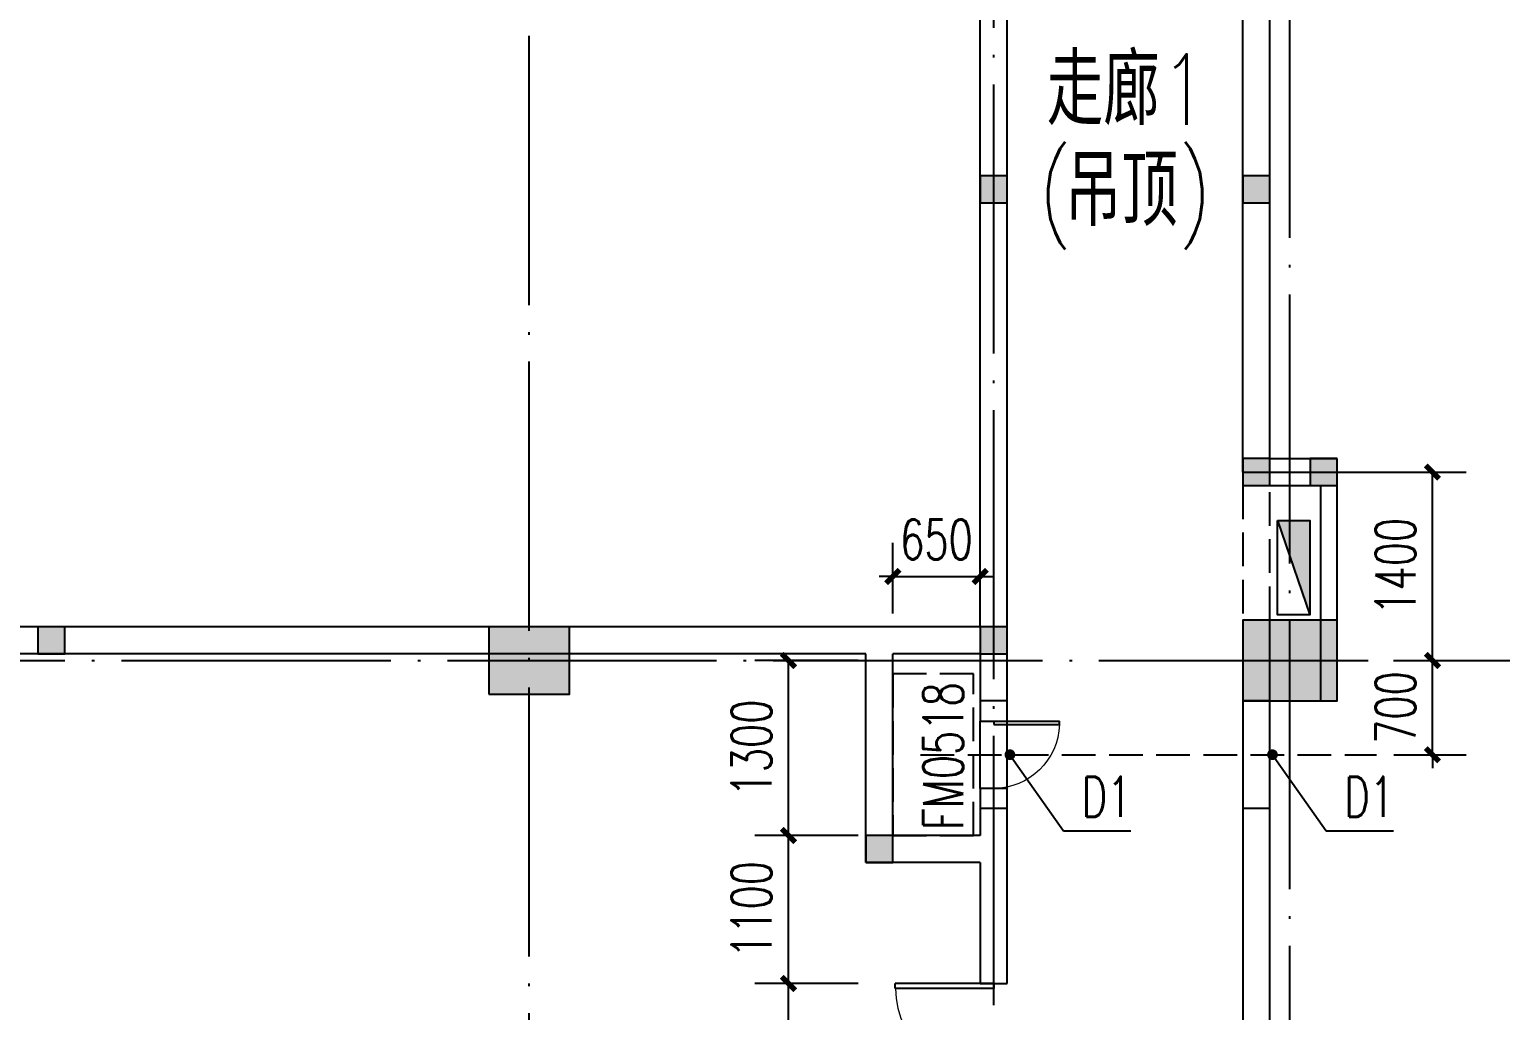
# Model space of a CAD drawing. Extents: x -59142 to 322364, y -122476 to 91021.
# Drawn here: x 29256 to 40183, y 57771 to 65060 of the extents above; entities that cross this region are included whole.
import ezdxf

# ---------------------------------------------------------------- set-up
doc = ezdxf.new("R2010")
doc.units = 0
doc.header["$LTSCALE"] = 1000
doc.header["$MEASUREMENT"] = 0
doc.linetypes.add('DASH', pattern=[0.35, 0.25, -0.1])
doc.linetypes.add('DOTE', pattern=[2.42, 2, -0.2, 0.02, -0.2])
for name, color, linetype in [('CENTRE LINE', 1, 'DOTE'), ('COLUMN', 255, 'Continuous'), ('DOTE', 1, 'DOTE'), ('EQUIPMENT', 171, 'Continuous'), ('HOLE', 6, 'Continuous'), ('PUB_DIM', 3, 'Continuous'), ('PUB_HATCH', 255, 'Continuous'), ('PUB_TEXT', 7, 'Continuous'), ('TEXT', 62, 'Continuous'), ('WALL', 255, 'Continuous'), ('WINDOW', 4, 'Continuous'), ('WINDOW_TEXT', 7, 'Continuous')]:
    doc.layers.add(name, color=color, linetype=linetype)
doc.styles.add('_TCH_DIM', font='SIMPLEX', dxfattribs={"bigfont": 'GBCBIG'})
doc.styles.add('_TCH_DIM_T3', font='SIMPLEX', dxfattribs={"width": 0.705882, "bigfont": 'GBCBIG'})
doc.styles.add('_TCH_WINDOW', font='SIMPLEX', dxfattribs={"bigfont": 'GBCBIG'})
doc.styles.add('HZTXT', font='geditxt.shx', dxfattribs={"width": 0.8, "bigfont": 'hztxt1.shx'})
doc.styles.get("Standard").update_dxf_attribs({"font": 'gbenor.shx', "bigfont": 'gbcbig.shx'})
doc.dimstyles.new('_TCH_ARCH&&100', dxfattribs={"dimtxt": 297.5, "dimasz": 100, "dimexe": 250, "dimexo": 300, "dimgap": 126.25, "dimtad": 1, "dimdec": 0, "dimzin": 0, "dimdsep": 46, "dimtxsty": '_TCH_DIM_T3', "dimblk": 'ARCHTICK', "dimcen": 0.09, "dimazin": 2, "dimtfac": 1, "dimtdec": 0, "dimtix": 1, "dimtmove": 2, "dimatfit": 3, "dimfxl": 1, "dimtolj": 1, "dimtzin": 0, "dimarcsym": 0})
doc.dimstyles.get("Standard").update_dxf_attribs({"dimscale": 100, "dimtxt": 3.5, "dimasz": 1, "dimexe": 2.5, "dimexo": 3, "dimgap": 1.5, "dimtad": 1, "dimdec": 0, "dimzin": 0, "dimdsep": 46, "dimtxsty": 'Standard', "dimblk": 'ARCHTICK', "dimcen": 0.09, "dimadec": 0, "dimazin": 0, "dimtfac": 1, "dimtdec": 0, "dimtix": 1, "dimtmove": 2, "dimatfit": 3, "dimfxl": 1, "dimtolj": 1, "dimtzin": 0, "dimarcsym": 0})

# ---------------------------------------------------------------- blocks, each defined once
blk = doc.blocks.new('_FZH')
blk.add_lwpolyline([(-0.5, -0.5), (0.5, -0.5), (0.5, 0.5), (-0.5, 0.5)], close=True)
at = {"layer": 'PUB_HATCH'}
blk.add_solid([(-0.5, -0.5), (0.5, -0.5), (-0.5, 0.5), (0.5, 0.5)], dxfattribs=at)
blk = doc.blocks.new('DSADa')
at = {"layer": 'COLUMN', "xscale": 600.0000000000146, "yscale": 500, "zscale": 500}
blk.add_blockref('_FZH', (7100, -21000), dxfattribs=at)
at = {"layer": 'COLUMN', "xscale": 700.0000000001892, "yscale": 599.9984741202788, "zscale": 599.9984741202788, "rotation": 3.632825922247011e-11}
blk.add_blockref('_FZH', (12750, -21000), dxfattribs=at)
blk = doc.blocks.new('trwt')
at = {"layer": 'EQUIPMENT'}
h = blk.add_hatch(color=256, dxfattribs=at)
h.dxf.hatch_style = 1
h.paths.add_polyline_path([(240, 0), (240, 700), (0, 700)])
blk.add_line((0, 700), (240, 0), dxfattribs=at)
blk.add_lwpolyline([(0, 700), (240, 700), (240, 0), (0, 0)], close=True, dxfattribs=at)
blk = doc.blocks.new('_ArchTick')
at = {"color": 0, "linetype": 'ByBlock', "const_width": 0.4}
blk.add_lwpolyline([(-0.5, -0.5), (0.5, 0.5)], dxfattribs=at)
blk = doc.blocks.new('*D103')
at = {"layer": 'Defpoints', "color": 0, "transparency": 16777216}
for p in [(36318, 60996), (35668, 60422), (36318, 60422)]:
    blk.add_point(p, dxfattribs=at)
at = {"layer": 'PUB_DIM', "color": 0, "lineweight": -2, "transparency": 16777216}
for p, q in [((35668, 60722), (35668, 61246)), ((36318, 60722), (36318, 61246)), ((35668, 60996), (35568, 60996)), ((35668, 60996), (36318, 60996)), ((36318, 60996), (36418, 60996))]:
    blk.add_line(p, q, dxfattribs=at)
at = {"layer": 'PUB_DIM', "color": 0, "lineweight": -2, "transparency": 16777216, "xscale": 100, "yscale": 100, "zscale": 100}
blk.add_blockref('_ArchTick', (35668, 60996), dxfattribs=at)
at = {"layer": 'PUB_DIM', "color": 0, "lineweight": -2, "transparency": 16777216, "xscale": 100, "yscale": 100, "zscale": 100, "rotation": 180}
blk.add_blockref('_ArchTick', (36318, 60996), dxfattribs=at)
at = {"layer": 'PUB_DIM', "color": 0, "transparency": 16777216, "insert": (35993, 61271), "char_height": 297.5, "attachment_point": 5, "style": '_TCH_DIM_T3'}
blk.add_mtext('\\A1;650', dxfattribs=at)
blk = doc.blocks.new('*D420')
at = {"layer": 'Defpoints', "color": 0, "transparency": 16777216}
for p in [(39090, 60372), (39677, 60372), (39090, 59672)]:
    blk.add_point(p, dxfattribs=at)
at = {"layer": 'HOLE', "color": 0, "lineweight": -2, "transparency": 16777216}
for p, q in [((39677, 60372), (39677, 60472)), ((39390, 60372), (39927, 60372)), ((39677, 59672), (39677, 60372)), ((39390, 59672), (39927, 59672)), ((39677, 59672), (39677, 59572))]:
    blk.add_line(p, q, dxfattribs=at)
at = {"layer": 'HOLE', "color": 0, "lineweight": -2, "transparency": 16777216, "xscale": 100, "yscale": 100, "zscale": 100}
for p, rotation in [((39677, 60372), 270), ((39677, 59672), 90)]:
    blk.add_blockref('_ArchTick', p, dxfattribs=dict(at, rotation=rotation))
at = {"layer": 'HOLE', "color": 0, "transparency": 16777216, "insert": (39402, 60022), "char_height": 297.5, "attachment_point": 5, "rotation": 90, "style": '_TCH_DIM_T3'}
blk.add_mtext('\\A1;700', dxfattribs=at)
blk = doc.blocks.new('*D925')
at = {"layer": 'Defpoints', "color": 0, "transparency": 16777216}
for p in [(39088, 61772), (39677, 61772), (39088, 60372)]:
    blk.add_point(p, dxfattribs=at)
at = {"layer": 'PUB_DIM', "color": 0, "lineweight": -2, "transparency": 16777216}
for p, q in [((39388, 61772), (39927, 61772)), ((39677, 60372), (39677, 61772)), ((39388, 60372), (39927, 60372))]:
    blk.add_line(p, q, dxfattribs=at)
at = {"layer": 'PUB_DIM', "color": 0, "lineweight": -2, "transparency": 16777216, "xscale": 100, "yscale": 100, "zscale": 100}
for p, rotation in [((39677, 61772), 90), ((39677, 60372), 270)]:
    blk.add_blockref('_ArchTick', p, dxfattribs=dict(at, rotation=rotation))
at = {"layer": 'PUB_DIM', "color": 0, "transparency": 16777216, "insert": (39402, 61072), "char_height": 297.5, "attachment_point": 5, "rotation": 90, "style": '_TCH_DIM_T3'}
blk.add_mtext('\\A1;1400', dxfattribs=at)
blk = doc.blocks.new('*D1366')
at = {"layer": 'Defpoints', "color": 0, "transparency": 16777216}
for p in [(34894, 57972), (35712, 57972), (35712, 56472)]:
    blk.add_point(p, dxfattribs=at)
at = {"layer": 'PUB_DIM', "color": 0, "lineweight": -2, "transparency": 16777216}
for p, q in [((35412, 57972), (34644, 57972)), ((34894, 56472), (34894, 57972)), ((35412, 56472), (34644, 56472))]:
    blk.add_line(p, q, dxfattribs=at)
at = {"layer": 'PUB_DIM', "color": 0, "lineweight": -2, "transparency": 16777216, "xscale": 100, "yscale": 100, "zscale": 100}
for p, rotation in [((34894, 57972), 90), ((34894, 56472), 270)]:
    blk.add_blockref('_ArchTick', p, dxfattribs=dict(at, rotation=rotation))
at = {"layer": 'PUB_DIM', "color": 0, "transparency": 16777216, "insert": (34619, 57222), "char_height": 297.5, "attachment_point": 5, "rotation": 90, "style": '_TCH_DIM_T3'}
blk.add_mtext('\\A1;1500', dxfattribs=at)
blk = doc.blocks.new('*D1367')
at = {"layer": 'Defpoints', "color": 0, "transparency": 16777216}
for p in [(34894, 59072), (35712, 59072), (35712, 57972)]:
    blk.add_point(p, dxfattribs=at)
at = {"layer": 'PUB_DIM', "color": 0, "lineweight": -2, "transparency": 16777216}
for p, q in [((35412, 59072), (34644, 59072)), ((34894, 57972), (34894, 59072)), ((35412, 57972), (34644, 57972))]:
    blk.add_line(p, q, dxfattribs=at)
at = {"layer": 'PUB_DIM', "color": 0, "lineweight": -2, "transparency": 16777216, "xscale": 100, "yscale": 100, "zscale": 100}
for p, rotation in [((34894, 59072), 90), ((34894, 57972), 270)]:
    blk.add_blockref('_ArchTick', p, dxfattribs=dict(at, rotation=rotation))
at = {"layer": 'PUB_DIM', "color": 0, "transparency": 16777216, "insert": (34619, 58522), "char_height": 297.5, "attachment_point": 5, "rotation": 90, "style": '_TCH_DIM_T3'}
blk.add_mtext('\\A1;1100', dxfattribs=at)
blk = doc.blocks.new('*D1368')
at = {"layer": 'Defpoints', "color": 0, "transparency": 16777216}
for p in [(34894, 60372), (35712, 60372), (35712, 59072)]:
    blk.add_point(p, dxfattribs=at)
at = {"layer": 'PUB_DIM', "color": 0, "lineweight": -2, "transparency": 16777216}
for p, q in [((35412, 60372), (34644, 60372)), ((34894, 59072), (34894, 60372)), ((35412, 59072), (34644, 59072))]:
    blk.add_line(p, q, dxfattribs=at)
at = {"layer": 'PUB_DIM', "color": 0, "lineweight": -2, "transparency": 16777216, "xscale": 100, "yscale": 100, "zscale": 100}
for p, rotation in [((34894, 60372), 90), ((34894, 59072), 270)]:
    blk.add_blockref('_ArchTick', p, dxfattribs=dict(at, rotation=rotation))
at = {"layer": 'PUB_DIM', "color": 0, "transparency": 16777216, "insert": (34619, 59722), "char_height": 297.5, "attachment_point": 5, "rotation": 90, "style": '_TCH_DIM_T3'}
blk.add_mtext('\\A1;1300', dxfattribs=at)
blk = doc.blocks.new('$DorLib2D$00000002')
for p, q in [((-0.5, 0), (-0.5, 0.4875)), ((-0.475, 0.4875), (-0.5, 0.4875)), ((-0.475, 0), (-0.475, 0.4875)), ((0.475, 0), (0.475, 0.4875)), ((0.475, 0.4875), (0.5, 0.4875)), ((0.5, 0), (0.5, 0.4875)), ((-0.5, 0), (-0.475, 0)), ((0.5, 0), (0.475, 0))]:
    blk.add_line(p, q)
at = {"lineweight": 13}
for centre, start, end in [((-0.4875, 0), 0, 88.53072), ((0.4875, 0), 91.46928, 180)]:
    blk.add_arc(centre, 0.4875, start, end, dxfattribs=at)
blk = doc.blocks.new('$DorLib2D$00000001')
for p, q in [((0.45, 0.975), (0.5, 0.975)), ((0.45, 0), (0.45, 0.975)), ((0.5, 0), (0.5, 0.975)), ((0.5, 0), (0.45, 0))]:
    blk.add_line(p, q)
at = {"lineweight": 13}
blk.add_arc((0.475, 0), 0.975, 91.4693, 180, dxfattribs=at)
blk = doc.blocks.new('*D1643')
at = {"color": 0, "lineweight": -2, "transparency": 16777216}
for p, q in [((35810, 79116), (34526, 79116)), ((36010, 78672), (35810, 79116)), ((36018, 78672), (36010, 78672))]:
    blk.add_line(p, q, dxfattribs=at)
at = {"layer": 'Defpoints', "color": 0, "transparency": 16777216}
for p in [(35610, 79116), (36318, 78672), (49318, 26622)]:
    blk.add_point(p, dxfattribs=at)
at = {"color": 0, "transparency": 16777216, "insert": (34993, 79441), "char_height": 350, "attachment_point": 5}
blk.add_mtext('\\A1;52050', dxfattribs=at)
blk = doc.blocks.new('*D1644')
at = {"color": 0, "lineweight": -2, "transparency": 16777216}
for p, q in [((36018, 79347), (36018, 80572)), ((36318, 79147), (36018, 79347)), ((36318, 78972), (36318, 79147))]:
    blk.add_line(p, q, dxfattribs=at)
at = {"layer": 'Defpoints', "color": 0, "transparency": 16777216}
for p in [(36018, 79547), (36318, 78672), (49318, 26622)]:
    blk.add_point(p, dxfattribs=at)
at = {"color": 0, "transparency": 16777216, "insert": (35693, 80134), "char_height": 350, "attachment_point": 5, "rotation": 90}
blk.add_mtext('\\A1;13000', dxfattribs=at)
blk = doc.blocks.new('*D1645')
at = {"color": 0, "lineweight": -2, "transparency": 16777216}
for p, q in [((30051, 77044), (28767, 77044)), ((30168, 76672), (30051, 77044)), ((30068, 76672), (30168, 76672))]:
    blk.add_line(p, q, dxfattribs=at)
at = {"layer": 'Defpoints', "color": 0, "transparency": 16777216}
for p in [(29851, 77044), (30368, 76672), (49318, 26622)]:
    blk.add_point(p, dxfattribs=at)
at = {"color": 0, "transparency": 16777216, "insert": (29234, 77369), "char_height": 350, "attachment_point": 5}
blk.add_mtext('\\A1;50050', dxfattribs=at)
blk = doc.blocks.new('*D1646')
at = {"color": 0, "lineweight": -2, "transparency": 16777216}
for p, q in [((30196, 76989), (30196, 78215)), ((30368, 76872), (30196, 76989)), ((30368, 76972), (30368, 76872))]:
    blk.add_line(p, q, dxfattribs=at)
at = {"layer": 'Defpoints', "color": 0, "transparency": 16777216}
for p in [(30196, 77189), (30368, 76672), (49318, 26622)]:
    blk.add_point(p, dxfattribs=at)
at = {"color": 0, "transparency": 16777216, "insert": (29871, 77777), "char_height": 350, "attachment_point": 5, "rotation": 90}
blk.add_mtext('\\A1;18950', dxfattribs=at)
blk = doc.blocks.new('*D1647')
at = {"color": 0, "lineweight": -2, "transparency": 16777216}
for p, q in [((26068, 78472), (25968, 78472)), ((25968, 78472), (26036, 78022)), ((26036, 78022), (27262, 78022))]:
    blk.add_line(p, q, dxfattribs=at)
at = {"layer": 'Defpoints', "color": 0, "transparency": 16777216}
for p in [(25768, 78472), (26236, 78022), (49318, 26622)]:
    blk.add_point(p, dxfattribs=at)
at = {"color": 0, "transparency": 16777216, "insert": (26824, 78347), "char_height": 350, "attachment_point": 5}
blk.add_mtext('\\A1;51850', dxfattribs=at)
blk = doc.blocks.new('*D1648')
at = {"color": 0, "lineweight": -2, "transparency": 16777216}
for p, q in [((25768, 78272), (26069, 78295)), ((25768, 78172), (25768, 78272)), ((26069, 78295), (26069, 77004))]:
    blk.add_line(p, q, dxfattribs=at)
at = {"layer": 'Defpoints', "color": 0, "transparency": 16777216}
for p in [(25768, 78472), (26069, 78095), (49318, 26622)]:
    blk.add_point(p, dxfattribs=at)
at = {"color": 0, "transparency": 16777216, "insert": (25744, 77474), "char_height": 350, "attachment_point": 5, "rotation": 90}
blk.add_mtext('\\A1;23550', dxfattribs=at)
blk = doc.blocks.new('*D1649')
at = {"color": 0, "lineweight": -2, "transparency": 16777216}
for p, q in [((30083, 74426), (30083, 75652)), ((30368, 74622), (30368, 74522)), ((30368, 74522), (30083, 74426))]:
    blk.add_line(p, q, dxfattribs=at)
at = {"layer": 'Defpoints', "color": 0, "transparency": 16777216}
for p in [(30083, 74626), (30368, 74322), (49318, 26622)]:
    blk.add_point(p, dxfattribs=at)
at = {"color": 0, "transparency": 16777216, "insert": (29758, 75214), "char_height": 350, "attachment_point": 5, "rotation": 90}
blk.add_mtext('\\A1;18950', dxfattribs=at)
blk = doc.blocks.new('*D1650')
at = {"color": 0, "lineweight": -2, "transparency": 16777216}
for p, q in [((30283, 74426), (28971, 74426)), ((30168, 74322), (30283, 74426)), ((30068, 74322), (30168, 74322))]:
    blk.add_line(p, q, dxfattribs=at)
at = {"layer": 'Defpoints', "color": 0, "transparency": 16777216}
for p in [(30083, 74426), (30368, 74322), (49318, 26622)]:
    blk.add_point(p, dxfattribs=at)
at = {"color": 0, "transparency": 16777216, "insert": (29452, 74751), "char_height": 350, "attachment_point": 5}
blk.add_mtext('\\A1;47700', dxfattribs=at)
blk = doc.blocks.new('*D1651')
at = {"color": 0, "lineweight": -2, "transparency": 16777216}
for p, q in [((25768, 76272), (26043, 76305)), ((25768, 76172), (25768, 76272)), ((26043, 76305), (26043, 75014))]:
    blk.add_line(p, q, dxfattribs=at)
at = {"layer": 'Defpoints', "color": 0, "transparency": 16777216}
for p in [(25768, 76472), (26043, 76105), (49318, 26622)]:
    blk.add_point(p, dxfattribs=at)
at = {"color": 0, "transparency": 16777216, "insert": (25718, 75484), "char_height": 350, "attachment_point": 5, "rotation": 90}
blk.add_mtext('\\A1;23550', dxfattribs=at)
blk = doc.blocks.new('*D1652')
at = {"color": 0, "lineweight": -2, "transparency": 16777216}
for p, q in [((25968, 76472), (25958, 76132)), ((26068, 76472), (25968, 76472)), ((25958, 76132), (27272, 76132))]:
    blk.add_line(p, q, dxfattribs=at)
at = {"layer": 'Defpoints', "color": 0, "transparency": 16777216}
for p in [(25768, 76472), (26158, 76132, 0), (49318, 26622)]:
    blk.add_point(p, dxfattribs=at)
at = {"color": 0, "transparency": 16777216, "insert": (26790, 76457), "char_height": 350, "attachment_point": 5}
blk.add_mtext('\\A1;49850', dxfattribs=at)
blk = doc.blocks.new('*D1655')
at = {"color": 0, "lineweight": -2, "transparency": 16777216}
for p, q in [((25768, 60122), (25768, 59568)), ((25768, 59568), (26488, 59368)), ((26488, 59368), (26488, 58077))]:
    blk.add_line(p, q, dxfattribs=at)
at = {"layer": 'Defpoints', "color": 0, "transparency": 16777216}
for p in [(25768, 60422), (26488, 59168), (49318, 26622)]:
    blk.add_point(p, dxfattribs=at)
at = {"color": 0, "transparency": 16777216, "insert": (26163, 58548), "char_height": 350, "attachment_point": 5, "rotation": 90}
blk.add_mtext('\\A1;23550', dxfattribs=at)
blk = doc.blocks.new('*D1656')
at = {"color": 0, "lineweight": -2, "transparency": 16777216}
for p, q in [((26068, 60422), (26395, 60422)), ((26395, 60422), (26595, 59645)), ((26595, 59645), (27878, 59645))]:
    blk.add_line(p, q, dxfattribs=at)
at = {"layer": 'Defpoints', "color": 0, "transparency": 16777216}
for p in [(25768, 60422), (26795, 59645), (49318, 26622)]:
    blk.add_point(p, dxfattribs=at)
at = {"color": 0, "transparency": 16777216, "insert": (27412, 59970), "char_height": 350, "attachment_point": 5}
blk.add_mtext('\\A1;33800', dxfattribs=at)

msp = doc.modelspace()

# ---------------------------------------------------------------- hatches: boundary and pattern name
at = {"layer": 'PUB_HATCH'}
for points in [[(36318.4, 63972.1), (36318.4, 63772.1), (36518.4, 63772.1), (36518.4, 63972.1)], [(38268.4, 63972.1), (38268.4, 63772.1), (38468.4, 63772.1), (38468.4, 63972.1)], [(38268.4, 61672.1), (38468.4, 61672.1), (38468.4, 61872.1), (38268.4, 61872.1)], [(38768.4, 61672.1), (38968.4, 61672.1), (38968.4, 61872.1), (38768.4, 61872.1)], [(29518.4, 60422.1), (29518.4, 60622.1), (29318.4, 60622.1), (29318.4, 60422.1)], [(36318.4, 60422.1), (36518.4, 60422.1), (36518.4, 60622.1), (36318.4, 60622.1)], [(35468.4, 58872.1), (35668.4, 58872.1), (35668.4, 59072.1), (35468.4, 59072.1)]]:
    msp.add_hatch(color=256, dxfattribs=at).paths.add_polyline_path(points)

# ---------------------------------------------------------------- linework, layer by layer
at = {"layer": 'CENTRE LINE'}
msp.add_line((38268.4, 61772.1), (39624.2, 61772.1), dxfattribs=at)
msp.add_lwpolyline([(36418.4, 40872.1), (36418.4, 81372.1)], dxfattribs=at)
at = {"layer": 'COLUMN'}
for p, q in [((36318.4, 63972.1), (36318.4, 63772.1)), ((36518.4, 63972.1), (36318.4, 63972.1)), ((36518.4, 63772.1), (36518.4, 63972.1)), ((38268.4, 63972.1), (38268.4, 63772.1)), ((38468.4, 63972.1), (38268.4, 63972.1)), ((38468.4, 63772.1), (38468.4, 63972.1)), ((36318.4, 63772.1), (36518.4, 63772.1)), ((38268.4, 63772.1), (38468.4, 63772.1)), ((38468.4, 61872.1), (38268.4, 61872.1)), ((38268.4, 61872.1), (38268.4, 61672.1)), ((38468.4, 61672.1), (38468.4, 61872.1)), ((38968.4, 61872.1), (38768.4, 61872.1)), ((38768.4, 61872.1), (38768.4, 61672.1)), ((38968.4, 61672.1), (38968.4, 61872.1)), ((38268.4, 61672.1), (38468.4, 61672.1)), ((38768.4, 61672.1), (38968.4, 61672.1)), ((29518.4, 60622.1), (29318.4, 60622.1)), ((29318.4, 60622.1), (29318.4, 60422.1)), ((29518.4, 60422.1), (29518.4, 60622.1)), ((36518.4, 60622.1), (36318.4, 60622.1)), ((36318.4, 60622.1), (36318.4, 60422.1)), ((36518.4, 60422.1), (36518.4, 60622.1)), ((29318.4, 60422.1), (29518.4, 60422.1)), ((36318.4, 60422.1), (36518.4, 60422.1)), ((35668.4, 59072.1), (35468.4, 59072.1)), ((35468.4, 59072.1), (35468.4, 58872.1)), ((35668.4, 58872.1), (35668.4, 59072.1)), ((35468.4, 58872.1), (35668.4, 58872.1))]:
    msp.add_line(p, q, dxfattribs=at)
at = {"layer": 'DOTE'}
msp.add_line((22679.9, 60372.1), (51585.9, 60372.1), dxfattribs=at)
for points in [[(32968.4, 21872.1), (32968.4, 86156)], [(38618.4, 22372.1), (38618.4, 86156)]]:
    msp.add_lwpolyline(points, dxfattribs=at)
at = {"layer": 'HOLE'}
for p, q in [((36518.4, 60072.1), (36318.4, 60072.1)), ((38468.4, 60072.1), (38268.4, 60072.1)), ((36538.4, 59672.1), (36937.5, 59105.5)), ((38488.4, 59672.1), (38887.5, 59105.5)), ((36518.4, 59272.1), (36318.4, 59272.1)), ((38468.4, 59272.1), (38268.4, 59272.1)), ((36937.5, 59105.5), (37437, 59105.5)), ((38887.5, 59105.5), (39387, 59105.5))]:
    msp.add_line(p, q, dxfattribs=at)
at = {"layer": 'HOLE', "linetype": 'DASH'}
msp.add_line((35875.2, 59672.1), (39261, 59672.1), dxfattribs=at)
msp.add_lwpolyline([(35668.4, 59072.1), (36268.4, 59072.1), (36268.4, 60272.1), (35668.4, 60272.1)], close=True, dxfattribs=at)
at = {"layer": 'HOLE', "const_width": 40}
for points in [[(36526.9, 59688.4, 1), (36549.9, 59655.7, 1)], [(38476.9, 59688.4, 1), (38499.9, 59655.7, 1)]]:
    msp.add_lwpolyline(points, format="xyb", close=True, dxfattribs=at)
at = {"layer": 'WALL'}
for p, q in [((36518.4, 60522.1), (36518.4, 74322.1)), ((36318.4, 60622.1), (36318.4, 74122.1)), ((38268.4, 61772.1), (38268.4, 65822.1)), ((38468.4, 61872.1), (38468.4, 65622.1)), ((38468.4, 61872.1), (38968.4, 61872.1)), ((38968.4, 60072.1), (38968.4, 61872.1)), ((38268.4, 61772.1), (38268.4, 61672.1)), ((38268.4, 61672.1), (38468.4, 61672.1)), ((38468.4, 61672.1), (38848.4, 61672.1)), ((38848.4, 60072.1), (38848.4, 61672.1)), ((38468.4, 60672.1), (38268.4, 60672.1)), ((38268.4, 60672.1), (38268.4, 53672.1)), ((38468.4, 53772.1), (38468.4, 60672.1)), ((35568.4, 60622.1), (25768.4, 60622.1)), ((36318.4, 60622.1), (35568.4, 60622.1)), ((36518.4, 59922.1), (36518.4, 60522.1)), ((35468.4, 60422.1), (25768.4, 60422.1)), ((35468.4, 58872.1), (35468.4, 60422.1)), ((36318.4, 60422.1), (35668.4, 60422.1)), ((35668.4, 59072.1), (35668.4, 60422.1)), ((36318.4, 60422.1), (36318.4, 59922.1)), ((38848.4, 60072.1), (38968.4, 60072.1)), ((36318.4, 59922.1), (36518.4, 59922.1)), ((36518.4, 59422.1), (36318.4, 59422.1)), ((36318.4, 59422.1), (36318.4, 59072.1)), ((36518.4, 58972.1), (36518.4, 59422.1)), ((36318.4, 59072.1), (35668.4, 59072.1)), ((36518.4, 57972.1), (36518.4, 58972.1)), ((36318.4, 58872.1), (35468.4, 58872.1)), ((36318.4, 58872.1), (36318.4, 57972.1)), ((36318.4, 57972.1), (36518.4, 57972.1))]:
    msp.add_line(p, q, dxfattribs=at)
at = {"layer": 'WINDOW', "linetype": 'DASH'}
for p, q in [((38268.4, 61672.1), (38268.4, 60672.1)), ((38468.4, 60672.1), (38468.4, 61672.1))]:
    msp.add_line(p, q, dxfattribs=at)
at = {"layer": 'WINDOW'}
for p, q in [((36318.4, 59422.1), (36318.4, 59922.1)), ((36518.4, 59422.1), (36518.4, 59922.1))]:
    msp.add_line(p, q, dxfattribs=at)

# ---------------------------------------------------------------- block references
at = {"layer": 'COLUMN'}
msp.add_blockref('DSADa', (25868.4, 81372.1), dxfattribs=at)
at = {"layer": 'EQUIPMENT'}
msp.add_blockref('trwt', (38525.5, 60711.5), dxfattribs=at)
at = {"layer": 'WINDOW'}
ref = msp.add_blockref('$DorLib2D$00000001', (36418.4, 59672.1), dxfattribs=dict(at, xscale=500, yscale=-500, zscale=500, rotation=90))
ref.add_attrib('A', 'FM0518', (36192.1, 59112.1), dxfattribs={"layer": 'WINDOW_TEXT', "height": 297.5, "rotation": 90, "style": '_TCH_WINDOW', "width": 0.705882})
ref = msp.add_blockref('$DorLib2D$00000002', (36418.4, 57222.1), dxfattribs=dict(at, xscale=1500, yscale=1500, zscale=1500, rotation=90))
ref.add_attrib('A', 'M1521', (36942.1, 56797.1), dxfattribs={"layer": 'WINDOW_TEXT', "height": 297.5, "rotation": 90, "style": '_TCH_WINDOW', "width": 0.705882})

# ---------------------------------------------------------------- texts
at = {"layer": 'PUB_TEXT', "style": '_TCH_DIM', "width": 0.705882}
for p in [(37072, 59210.5), (39022, 59210.5)]:
    msp.add_text('D1', height=297.5, dxfattribs=at).set_placement(p)
at = {"layer": 'TEXT', "style": 'HZTXT', "width": 0.8}
for s, p in [('走廊', (36812, 64350.5)), ('1', (37652, 64350.5)), ('(', (36750.6, 63600.1)), ('吊顶', (36946.6, 63600.1)), (')', (37786.6, 63600.1))]:
    msp.add_text(s, height=525, dxfattribs=at).set_placement(p)

# ---------------------------------------------------------------- dimensions: what is measured, and where the dimension line sits
for feature_location, offset, dtype, picture, middle in [((36318.4, 78672.1), (-300, 874.7), 1, '*D1644', (35693.4, 80134.4)), ((36318.4, 78672.1), (-708.5, 444), 0, '*D1643', (34993.1, 79441.1)), ((25768.4, 78472.1), (468, -450), 0, '*D1647', (26824, 78347.1)), ((25768.4, 78472.1), (301, -377.5), 1, '*D1648', (25744.4, 77474.1)), ((30368.4, 76672.1), (-172.5, 516.5), 1, '*D1646', (29870.9, 77776.7)), ((30368.4, 76672.1), (-517.5, 372), 0, '*D1645', (29234.1, 77369.1)), ((25768.4, 76472.1), (389.6, -340.2), 0, '*D1652', (26789.9, 76456.9)), ((25768.4, 76472.1), (275, -367.5), 1, '*D1651', (25718.4, 75484.1)), ((30368.4, 74322.1), (-285, 303.5), 1, '*D1649', (29758.4, 75213.7)), ((30368.4, 74322.1), (-285, 103.5), 0, '*D1650', (29452, 74750.6)), ((25768.4, 60422.1), (720, -1254), 1, '*D1655', (26163.4, 58547.6)), ((25768.4, 60422.1), (1026.5, -777), 0, '*D1656', (27411.7, 59970.1))]:
    dim = msp.add_ordinate_dim(feature_location=feature_location, offset=offset, dtype=dtype, origin=(49318.4, 26622.1), dimstyle='Standard', override={"dimarcsym": 1})
    dim.commit()
    dim.dimension.update_dxf_attribs({"geometry": picture, "text_midpoint": middle})
at = {"layer": 'HOLE'}
dim = msp.add_aligned_dim(p1=(39089.9, 59672.1), p2=(39089.9, 60372.1), distance=-587.1, dimstyle='_TCH_ARCH&&100', dxfattribs=at)
dim.commit()
dim.dimension.update_dxf_attribs({"geometry": '*D420', "text_midpoint": (39402, 60022.1)})
at = {"layer": 'PUB_DIM'}
for p1, p2, distance, picture, middle in [((39088.4, 60372.1), (39088.4, 61772.1), -588.6, '*D925', (39402, 61072.1)), ((35668.4, 60422.1), (36318.4, 60422.1), 574.4, '*D103', (35993.4, 61271.5)), ((35711.8, 59072.1), (35711.8, 60372.1), 817.9, '*D1368', (34618.9, 59722.1)), ((35711.8, 57972.1), (35711.8, 59072.1), 817.9, '*D1367', (34618.9, 58522.1)), ((35711.8, 56472.1), (35711.8, 57972.1), 817.9, '*D1366', (34618.9, 57222.1))]:
    dim = msp.add_aligned_dim(p1=p1, p2=p2, distance=distance, dimstyle='_TCH_ARCH&&100', dxfattribs=at)
    dim.commit()
    dim.dimension.update_dxf_attribs({"geometry": picture, "text_midpoint": middle})

doc.saveas('drawing.dxf')
